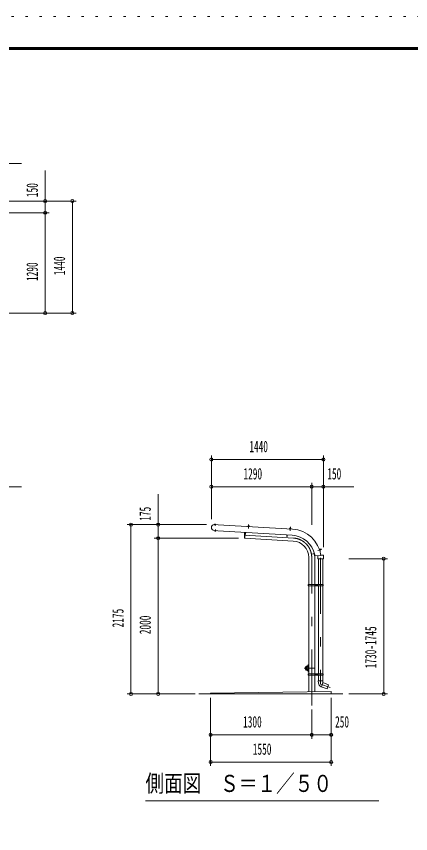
# Model space of a CAD drawing. Units: millimetres, scale not verified, with parts at other scales. Extents: x -23257 to 23268, y -10500 to 10500.
# Drawn here: x 3680 to 8750, y 0 to 10500 of the extents above; entities that cross this region are included whole.
import ezdxf
from ezdxf.enums import TextEntityAlignment as Align

# ---------------------------------------------------------------- set-up
doc = ezdxf.new("R2010")
doc.units = ezdxf.units.MM
doc.header["$LTSCALE"] = 60
doc.linetypes.add('USER1', pattern=[24, 12, -5, 2, -5])
doc.linetypes.add('USER2', pattern=[3, 0.5, -2.5])
for name, color, linetype, lineweight in [('0-2_F-E_J_ADD', 5, 'USER2', 18), ('1-0_2BOLD', 7, 'Continuous', 18), ('1-2_2CENTER', 3, 'USER1', 18), ('1-4_2THIN', 4, 'Continuous', 18), ('1-5_2DIM', 3, 'Continuous', 18), ('1-D_A-SITE-STAIR', 3, 'Continuous', 18), ('2-4__F-F_4PAPAER', 5, 'Continuous', 18)]:
    doc.layers.add(name, color=color, linetype=linetype, lineweight=lineweight)
doc.styles.add('ＭＳ ゴシック', font='')
doc.styles.get('ＭＳ ゴシック').set_extended_font_data('MS Gothic')

msp = doc.modelspace()

# ---------------------------------------------------------------- linework, layer by layer
at = {"layer": '0-2_F-E_J_ADD'}
msp.add_lwpolyline([(-6432.19, 10500), (-6432.19, -10500), (23267.81, -10500), (23267.81, 10500)], close=True, dxfattribs=at)
at = {"layer": '1-0_2BOLD'}
for p, q in [((6232.8, 3970.96), (6232.99, 3974.46)), ((6236.12, 3890.83), (6235.89, 3887.34)), ((6238.76, 3974.12), (6238.54, 3970.63)), ((6241.67, 3887), (6241.9, 3890.5)), ((6274.24, 3966.41), (7231.71, 3911.17)), ((6662.22, 3954.78), (6661.94, 3949.65)), ((6662.99, 3964.06), (6662.49, 3955.23)), ((6668.4, 3949.26), (6668.72, 3954.39)), ((7198.54, 3918.72), (7198.83, 3923.82)), ((7205.33, 3923.46), (7205.04, 3918.33)), ((6611.38, 3796.56), (6615.59, 3869.59)), ((7240.15, 3759.14), (6618.01, 3795.03)), ((6618.02, 3795.04), (6622.27, 3869.2)), ((7513.35, 3594.72), (7490.62, 3590.72)), ((7532.34, 3569.17), (7595.33, 3574.89)), ((7554.78, 3531.6), (7554.78, 3571.21)), ((7582.1, 3651.6), (7586.94, 3653.24)), ((7589.02, 3647.08), (7584.17, 3645.45)), ((7594.65, 3579.6), (7627.78, 3579.6)), ((7595.87, 3655.98), (7597.79, 3650.33)), ((7630.78, 3576.6), (7630.78, 3531.6)), ((7439.83, 3200.67), (7439.83, 3547.64)), ((7516.13, 3547.64), (7516.13, 3200.67)), ((7627.78, 3528.6), (7557.78, 3528.6)), ((7563.89, 3200.67), (7563.89, 3528.6)), ((7618.89, 3528.6), (7618.89, 3200.67)), ((7432.13, 3192.67), (7438.23, 3192.67)), ((7438.23, 3184.67), (7438.23, 3200.67)), ((7439.83, 2053.27), (7439.83, 3184.67)), ((7516.13, 3184.67), (7516.13, 2053.27)), ((7517.73, 3200.67), (7517.73, 3184.67)), ((7562.29, 3184.67), (7562.29, 3200.67)), ((7563.89, 2053.27), (7563.89, 3184.67)), ((7618.89, 3184.67), (7618.89, 2053.27)), ((7620.49, 3200.67), (7620.49, 3184.67)), ((7620.49, 3192.67), (7626.59, 3192.67)), ((7439.83, 2157.67), (7429.98, 2157.67)), ((7429.98, 2091.67), (7439.83, 2091.67)), ((7438.23, 2045.27), (7432.13, 2045.27)), ((7438.23, 2037.27), (7438.23, 2053.27)), ((7439.83, 1820.95), (7439.83, 2037.27)), ((7516.13, 2037.27), (7516.13, 1821.94)), ((7517.73, 2053.27), (7517.73, 2037.27)), ((7562.29, 2037.27), (7562.29, 2053.27)), ((7563.89, 1961.81), (7563.89, 2037.27)), ((7618.89, 2037.27), (7618.89, 1961.81)), ((7620.49, 2053.27), (7620.49, 2037.27)), ((7626.59, 2045.27), (7620.49, 2045.27)), ((7603.08, 1887.03), (7621.89, 1938.71)), ((6027.98, 1794.67), (7877.98, 1794.67)), ((7727.98, 1794.67), (7727.98, 1824.67))]:
    msp.add_line(p, q, dxfattribs=at)
for points in [[(7227.27, 3834.3), (6269.79, 3889.54), (6269.85, 3890.51), (6223.22, 3893.18)], [(6274.24, 3966.41), (6274.26, 3966.95), (6227.17, 3969.67)], [(6229.33, 3969.55), (6229.43, 3971.16), (6241.91, 3970.43), (6241.81, 3968.83)], [(6241.43, 3970.46), (6241.65, 3973.95), (6240.79, 3974.51), (6231, 3975.06), (6230.1, 3974.63), (6229.91, 3971.13)], [(6232.85, 3892.63), (6232.75, 3891.03), (6245.22, 3890.3), (6245.32, 3891.91)], [(6244.75, 3890.33), (6244.56, 3886.83), (6243.65, 3886.4), (6233.87, 3886.98), (6233.04, 3887.51), (6233.23, 3891)], [(6658.69, 3949.85), (6658.98, 3954.94), (6659.88, 3955.42), (6671.11, 3954.77), (6671.93, 3954.2), (6671.65, 3949.1)], [(6668.5, 3954.91), (6669.01, 3963.69), (6662.99, 3964.06), (6663.53, 3964.52), (6668.51, 3964.23), (6669.01, 3963.69)], [(7208.29, 3918.13), (7208.58, 3923.27), (7207.72, 3923.8), (7196.48, 3924.45), (7195.62, 3924.01), (7195.3, 3918.88)], [(7199.13, 3924.31), (7199.63, 3933.09), (7205.61, 3932.76), (7205.11, 3923.98)], [(7205.61, 3932.76), (7205.15, 3933.3), (7200.17, 3933.59), (7199.63, 3933.09)], [(6622.28, 3869.2), (6617.99, 3794.68), (6612.79, 3794.97)], [(6625.48, 3869.02), (6624.33, 3849.01), (6621.12, 3849.19)], [(7158.88, 3838.25), (7157.73, 3818.3), (7160.94, 3818.12), (7162.09, 3838.06)], [(7490.62, 3590.72), (7490.06, 3593.88), (7512.58, 3597.85)], [(7585.21, 3642.37), (7590.1, 3644.01), (7590.27, 3645.01), (7586.65, 3655.66), (7585.91, 3656.32), (7581.06, 3654.68)], [(7587.52, 3653.16), (7595.87, 3655.98), (7596.49, 3655.67)], [(7596.49, 3655.67), (7598.1, 3650.94), (7597.79, 3650.33), (7589.45, 3647.47)], [(7620.89, 1961.81), (7561.89, 1961.81), (7564.35, 1934.74)], [(7620.89, 1961.81), (7618.89, 1939.81), (7694.9, 1912.14), (7676.09, 1860.46), (7600.31, 1888.04)], [(7727.98, 1824.67), (6177.98, 1804.67), (6177.98, 1794.67)]]:
    msp.add_lwpolyline(points, dxfattribs=at)
for points in [[(6657.11, 3948.34), (6657.17, 3949.91), (6673.17, 3949), (6673.08, 3947.4)], [(7209.68, 3916.47), (7193.71, 3917.37), (7193.81, 3918.98), (7209.78, 3918.07)], [(7580.56, 3656.1), (7585.72, 3640.95), (7584.22, 3640.43), (7579.06, 3655.59)], [(7432.13, 3200.67), (7432.13, 3184.67), (7626.59, 3184.67), (7626.59, 3200.67)], [(7626.59, 2053.27), (7432.13, 2053.27), (7432.13, 2037.27), (7626.59, 2037.27)]]:
    msp.add_lwpolyline(points, close=True, dxfattribs=at)
for centre in [(7540.01, 3192.67), (7540.01, 2045.27)]:
    msp.add_circle(centre, 6.25, dxfattribs=at)
for centre, radius, start, end in [((6225.43, 3931.41), 38.28, 87.414, 266.6989), ((6231.45, 3972.71), 2.32, 48.20596, 86.7522), ((6235.42, 3966.3), 8.52, 66.92087, 106.58131), ((6234.58, 3889.25), 2.32, 266.64458, 305.19081), ((6239.28, 3895.16), 8.52, 246.81636, 286.47679), ((6240.08, 3972.25), 2.32, 86.7522, 125.28363), ((6243.2, 3888.74), 2.32, 228.11153, 266.64296), ((6657.99, 3946.26), 2, 86.6998, 266.69981), ((6660.47, 3952.48), 2.88, 52.31573, 112.31573), ((6664.87, 3944.36), 10.76, 69.11203, 104.28795), ((6670.18, 3951.93), 2.88, 61.08424, 121.08424), ((6671.95, 3945.47), 2, 266.70062, 86.70061), ((7194.59, 3915.33), 2, 86.6998, 266.69981), ((7197.07, 3921.55), 2.88, 52.31573, 112.31573), ((7201.51, 3913.39), 10.76, 69.11203, 104.28795), ((7206.82, 3921), 2.88, 61.08424, 121.08424), ((7208.59, 3914.5), 2, 266.70062, 86.70061), ((7208.95, 3521.85), 390, 7.81558, 86.7), ((6612.88, 3796.47), 1.5, 176.7, 266.7), ((7208.95, 3521.85), 313, 10.9416, 86.7), ((7227.98, 3547.64), 211.84, 0, 86.70386), ((7227.98, 3547.64), 288.16, 0, 9.36368), ((7530.99, 3584.11), 15, 190.94157, 275.18686), ((7577.95, 3653.34), 1.77, 18.80226, 199.61011), ((7581.96, 3641.54), 1.78, 197.78821, 18.80226), ((7584.19, 3654.03), 2.88, 344.33989, 44.33989), ((7578.29, 3646.89), 10.76, 1.13916, 36.31508), ((7587.31, 3644.79), 2.88, 353.10841, 53.1084), ((7627.78, 3576.6), 3, 0, 90), ((7557.78, 3531.6), 3, 180, 270), ((7627.78, 3531.6), 3, 270, 0), ((7429.98, 2124.67), 33, 90, 270), ((7429.98, 2124.67), 22.5, 64.03973, 295.96027), ((7428.83, 2124.67), 21.35, 58.99115, 301.00885), ((7428.83, 2124.67), 19.05, 54.73334, 305.26666), ((7619.12, 1939.72), 55, 185.19513, 249.99989)]:
    msp.add_arc(centre, radius, start, end, dxfattribs=at)
at = {"layer": '1-2_2CENTER'}
for p, q in [((6234.68, 3953.34), (6236.19, 3979.66)), ((6240.06, 3909.08), (6238.57, 3883.28)), ((6666.53, 3973), (6663.55, 3921.33)), ((7200.15, 3890.4), (7203.13, 3942.07)), ((6608.52, 3833.78), (6643.46, 3831.77)), ((6613.51, 3833.5), (7242.37, 3797.26)), ((7606.99, 3656.6), (7555.66, 3639.22)), ((7477.98, 1644.67), (7477.98, 3547.64)), ((7527.51, 3192.67), (7552.51, 3192.67)), ((7540.01, 3205.17), (7540.01, 3180.17)), ((7379.98, 2124.67), (7509.98, 2124.67)), ((7429.98, 2074.67), (7429.98, 2174.67)), ((7527.51, 2045.27), (7552.51, 2045.27)), ((7540.01, 2057.77), (7540.01, 2032.77))]:
    msp.add_line(p, q, dxfattribs=at)
msp.add_lwpolyline([(7591.39, 3544.13), (7591.39, 1920.55), (7714.13, 1875.87)], dxfattribs=at)
msp.add_arc((7227.98, 3547.64), 250, 0, 86.70386, dxfattribs=at)
at = {"layer": '1-4_2THIN'}
for p, q in [((6663.53, 3964.52), (6663.01, 3955.22)), ((6667.98, 3954.93), (6668.51, 3964.23)), ((7200.17, 3933.59), (7199.61, 3924.28)), ((7204.62, 3924), (7205.15, 3933.3)), ((7587.67, 3652.7), (7596.49, 3655.67)), ((7598.1, 3650.94), (7589.29, 3647.97))]:
    msp.add_line(p, q, dxfattribs=at)
at = {"layer": '1-5_2DIM'}
for p, q in [((3745.97, 8608.67), (3353.47, 8608.67)), ((4050.47, 8127.67), (4050.47, 8520.17)), ((4450.47, 8127.67), (3398.47, 8127.67)), ((3550.47, 7977.67), (4100.46, 7977.67)), ((3403.47, 6687.67), (4450.47, 6687.67)), ((6187.98, 4038.67), (6187.98, 4856.67)), ((7627.98, 4856.67), (7627.98, 3680.48)), ((3353.47, 4456.67), (3745.97, 4456.67)), ((7477.98, 3967.88), (7477.98, 4506.67)), ((7627.98, 4456.67), (8020.48, 4456.67)), ((5502.99, 3969.67), (5502.99, 4362.17)), ((5102.99, 3969.67), (6123.03, 3969.67)), ((5452.99, 3794.67), (6535.58, 3794.67)), ((7952.98, 3531.6), (8452.98, 3531.6)), ((8402.98, 3531.6), (8402.98, 1794.67)), ((5977.98, 1794.67), (5102.99, 1794.67)), ((8452.98, 1794.67), (7952.98, 1794.67)), ((6177.98, 869.67), (6177.98, 1744.67)), ((7727.98, 1744.67), (7727.98, 869.67)), ((7477.98, 1219.67), (7477.98, 1594.67)), ((8339.7, 419.67), (5339.7, 419.67))]:
    msp.add_line(p, q, dxfattribs=at)
for centre in [(4050.46, 8127.67), (4400.47, 8127.67), (4050.46, 7977.67), (4050.46, 6687.67), (4400.47, 6687.67), (6187.98, 4806.67), (7627.98, 4806.67), (6187.98, 4456.67), (7477.98, 4456.67), (7627.98, 4456.67), (5152.99, 3969.67), (5502.99, 3969.67), (5502.99, 3794.67), (8402.98, 3531.6), (5152.99, 1794.67), (5502.99, 1794.67), (8402.98, 1794.67), (6177.98, 1269.67), (7477.98, 1269.67), (7727.98, 1269.67), (6177.98, 919.67), (7727.98, 919.67)]:
    msp.add_circle(centre, 20, dxfattribs=at)
at = {"layer": '1-D_A-SITE-STAIR'}
for p, q in [((4050.46, 7977.67), (4050.46, 8127.67)), ((4400.47, 8127.67), (4400.47, 6687.67)), ((4050.46, 6687.67), (4050.46, 7977.67)), ((6187.98, 4806.67), (7627.98, 4806.67)), ((6187.98, 4456.67), (7477.98, 4456.67)), ((7477.98, 4456.67), (7627.98, 4456.67)), ((5152.99, 1794.67), (5152.99, 3969.67)), ((5502.99, 3794.67), (5502.99, 3969.67)), ((5502.99, 1794.67), (5502.99, 3794.67)), ((6177.98, 1269.67), (7477.98, 1269.67)), ((7477.98, 1269.67), (7727.98, 1269.67)), ((6177.98, 919.67), (7727.98, 919.67))]:
    msp.add_line(p, q, dxfattribs=at)
at = {"layer": '2-4__F-F_4PAPAER'}
for points in [[(22767.81, -10000), (-5932.19, -10000), (-5932.19, 10100), (22767.81, 10100)], [(22765.31, -9997.5), (-5929.69, -9997.5), (-5929.69, 10097.5), (22765.31, 10097.5)], [(22762.81, -9995), (22762.81, 10095), (-5927.19, 10095), (-5927.19, -9995)], [(22760.31, -9992.5), (-5924.69, -9992.5), (-5924.69, 10092.5), (22760.31, 10092.5)], [(22757.81, -9990), (22757.81, 10090), (-5922.19, 10090), (-5922.19, -9990)], [(22755.31, -9987.5), (-5919.69, -9987.5), (-5919.69, 10087.5), (22755.31, 10087.5)], [(22752.81, -9985), (22752.81, 10085), (-5917.19, 10085), (-5917.19, -9985)], [(22750.31, -9982.5), (-5914.69, -9982.5), (-5914.69, 10082.5), (22750.31, 10082.5)], [(22747.81, -9980), (22747.81, 10080), (-5912.19, 10080), (-5912.19, -9980)], [(22745.31, -9977.5), (-5909.69, -9977.5), (-5909.69, 10077.5), (22745.31, 10077.5)], [(22742.81, -9975), (-5907.19, -9975), (-5907.19, 10075), (22742.81, 10075)]]:
    msp.add_lwpolyline(points, close=True, dxfattribs=at)

# ---------------------------------------------------------------- texts
at = {"layer": '1-5_2DIM', "color": 7, "style": 'ＭＳ ゴシック', "width": 0.6}
msp.add_text('1730-1745', height=146.6, rotation=90, dxfattribs=at).set_placement((8352.98, 2124.39), align=Align.BOTTOM_LEFT)
at = {"layer": '1-5_2DIM', "color": 7, "style": 'ＭＳ ゴシック', "width": 0.8}
msp.add_text('側面図\u3000Ｓ＝１／５０', height=219.9, dxfattribs=at).set_placement((5339.7, 469.67), align=Align.BOTTOM_LEFT)
at = {"layer": '1-D_A-SITE-STAIR', "color": 7, "style": 'ＭＳ ゴシック', "width": 0.6}
for s, p in [('150', (4000.47, 8177.67)), ('1440', (4350.47, 7175.17)), ('1290', (4000.46, 7100.17)), ('175', (5452.99, 4019.67)), ('2175', (5102.99, 2649.67)), ('2000', (5452.99, 2562.17))]:
    msp.add_text(s, height=146.6, rotation=90, dxfattribs=at).set_placement(p, align=Align.BOTTOM_LEFT)
for s, p in [('1440', (6675.48, 4856.67)), ('1290', (6600.48, 4506.67)), ('150', (7677.98, 4506.67)), ('1300', (6595.48, 1319.67)), ('250', (7777.98, 1319.67)), ('1550', (6720.48, 969.67))]:
    msp.add_text(s, height=146.6, dxfattribs=at).set_placement(p, align=Align.BOTTOM_LEFT)

doc.saveas('drawing.dxf')
